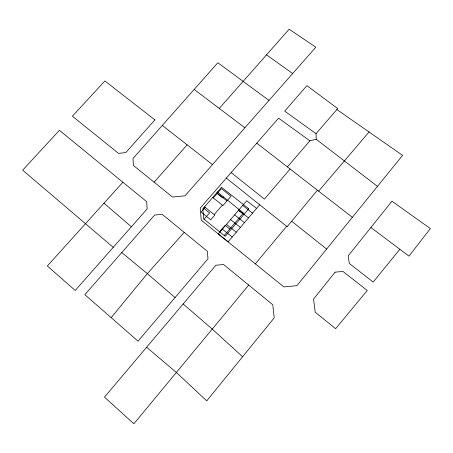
<?xml version="1.0" encoding="UTF-8"?>
<svg xmlns="http://www.w3.org/2000/svg" width="453" height="453" viewBox="0 0 453 453"><rect width="100%" height="100%" fill="white"/><g stroke="black" fill="none" stroke-linecap="round" stroke-linejoin="round"><path stroke-width="0.68" d="M377.457 186.376L296.936 285.667L283.872 286.908L201.228 220.186L200.237 208.046L278.567 118.154L309.897 140.821L316.2 139.275L377.457 186.376L402.587 155.356L336.868 109.547M399.84 249.258L373.187 282.055L349.286 263.465L348.215 255.82L391.964 201.206L430.35 228.589L408.98 256.149L370.899 227.502M111.166 317.644L147.338 273.64L184.235 232.366L207.327 251.256L207.972 258.788L138.052 341.143L84.853 294.654L154.637 215.056L162.168 214.314L184.235 232.366M248.703 285.062L133.867 423.798L104.49 397.134L215.838 265.254L223.567 264.507L272.763 304.733L274.178 317.915L206.738 400.871L176.364 372.462L146.602 347.241M255.322 263.839L286.636 226.319L287.111 226.693L317.428 190.22M290.073 169.014L264.444 199.127L231.132 172.582M259.66 204.762L228.097 241.868L218.301 233.941L246.738 200.73L256.551 208.414M318.623 191.155L369.053 131.976M224.258 235.481L243.425 213.029L217.434 192.027M219.614 231.743L225.13 225.305L229.773 229.02M238.827 209.309L238.131 210.118L242.78 213.788M287.412 166.925L309.897 140.821M214.201 214.558L222.338 205.13M316.041 133.686L337.695 108.59L306.908 85.657L284.699 111.115L316.041 133.686L316.2 139.275M204.065 219.252L209.58 212.876L203.522 208.035M223.431 196.874L222.587 197.848L216.534 193.069M205.158 207.332L201.07 212.044L210.724 219.784L214.813 215.045L204.552 206.851M213.301 197.967L221.387 188.658L231.036 196.245L222.95 205.617L212.695 197.485M219.269 108.426L289.139 29.202L315.843 47.203L185 195.809L172.497 197.015L133.403 165.464L132.989 158.499L217.825 62.741L269.008 100.402M113.244 247.349L22.65 170.175L59.394 130.311L146.681 201.67L147.146 208.895L75.209 290.481L47.355 265.962L122.905 182.231M154.133 182.18L187.14 144.835M266.517 54.836L292.655 73.539M194.161 89.434L244.886 127.797M256.783 143.154L352.355 217.321M162.293 125.43L212.48 164.609M242.717 205.43L252.531 213.142M217.349 193.301L226.998 200.922M238.68 210.141L248.493 217.887M234.631 214.869L244.444 222.65M291.67 221.223L326.63 249.042M230.571 219.614L240.384 227.423M226.494 224.371L236.307 232.213M226.319 178.103L287.111 226.693M222.406 229.15L232.219 237.021M121.761 252.576L147.338 273.64L175.051 297.553M104.009 203.187L131.37 226.806M183.137 303.969L212.27 329.105L242.61 356.76M335.107 272.162L313.555 299.054L315.203 312.202L335.628 328.691L367.275 290.475L342.921 271.421L335.107 272.162M248.765 208.725L225.254 236.279L203.674 218.935L202.836 208.822L221.528 187.321L248.765 208.725M154.886 119.903L125.781 152.61L118.454 153.374L72.412 116.2L104.903 80.94L154.886 119.903"/></g></svg>
